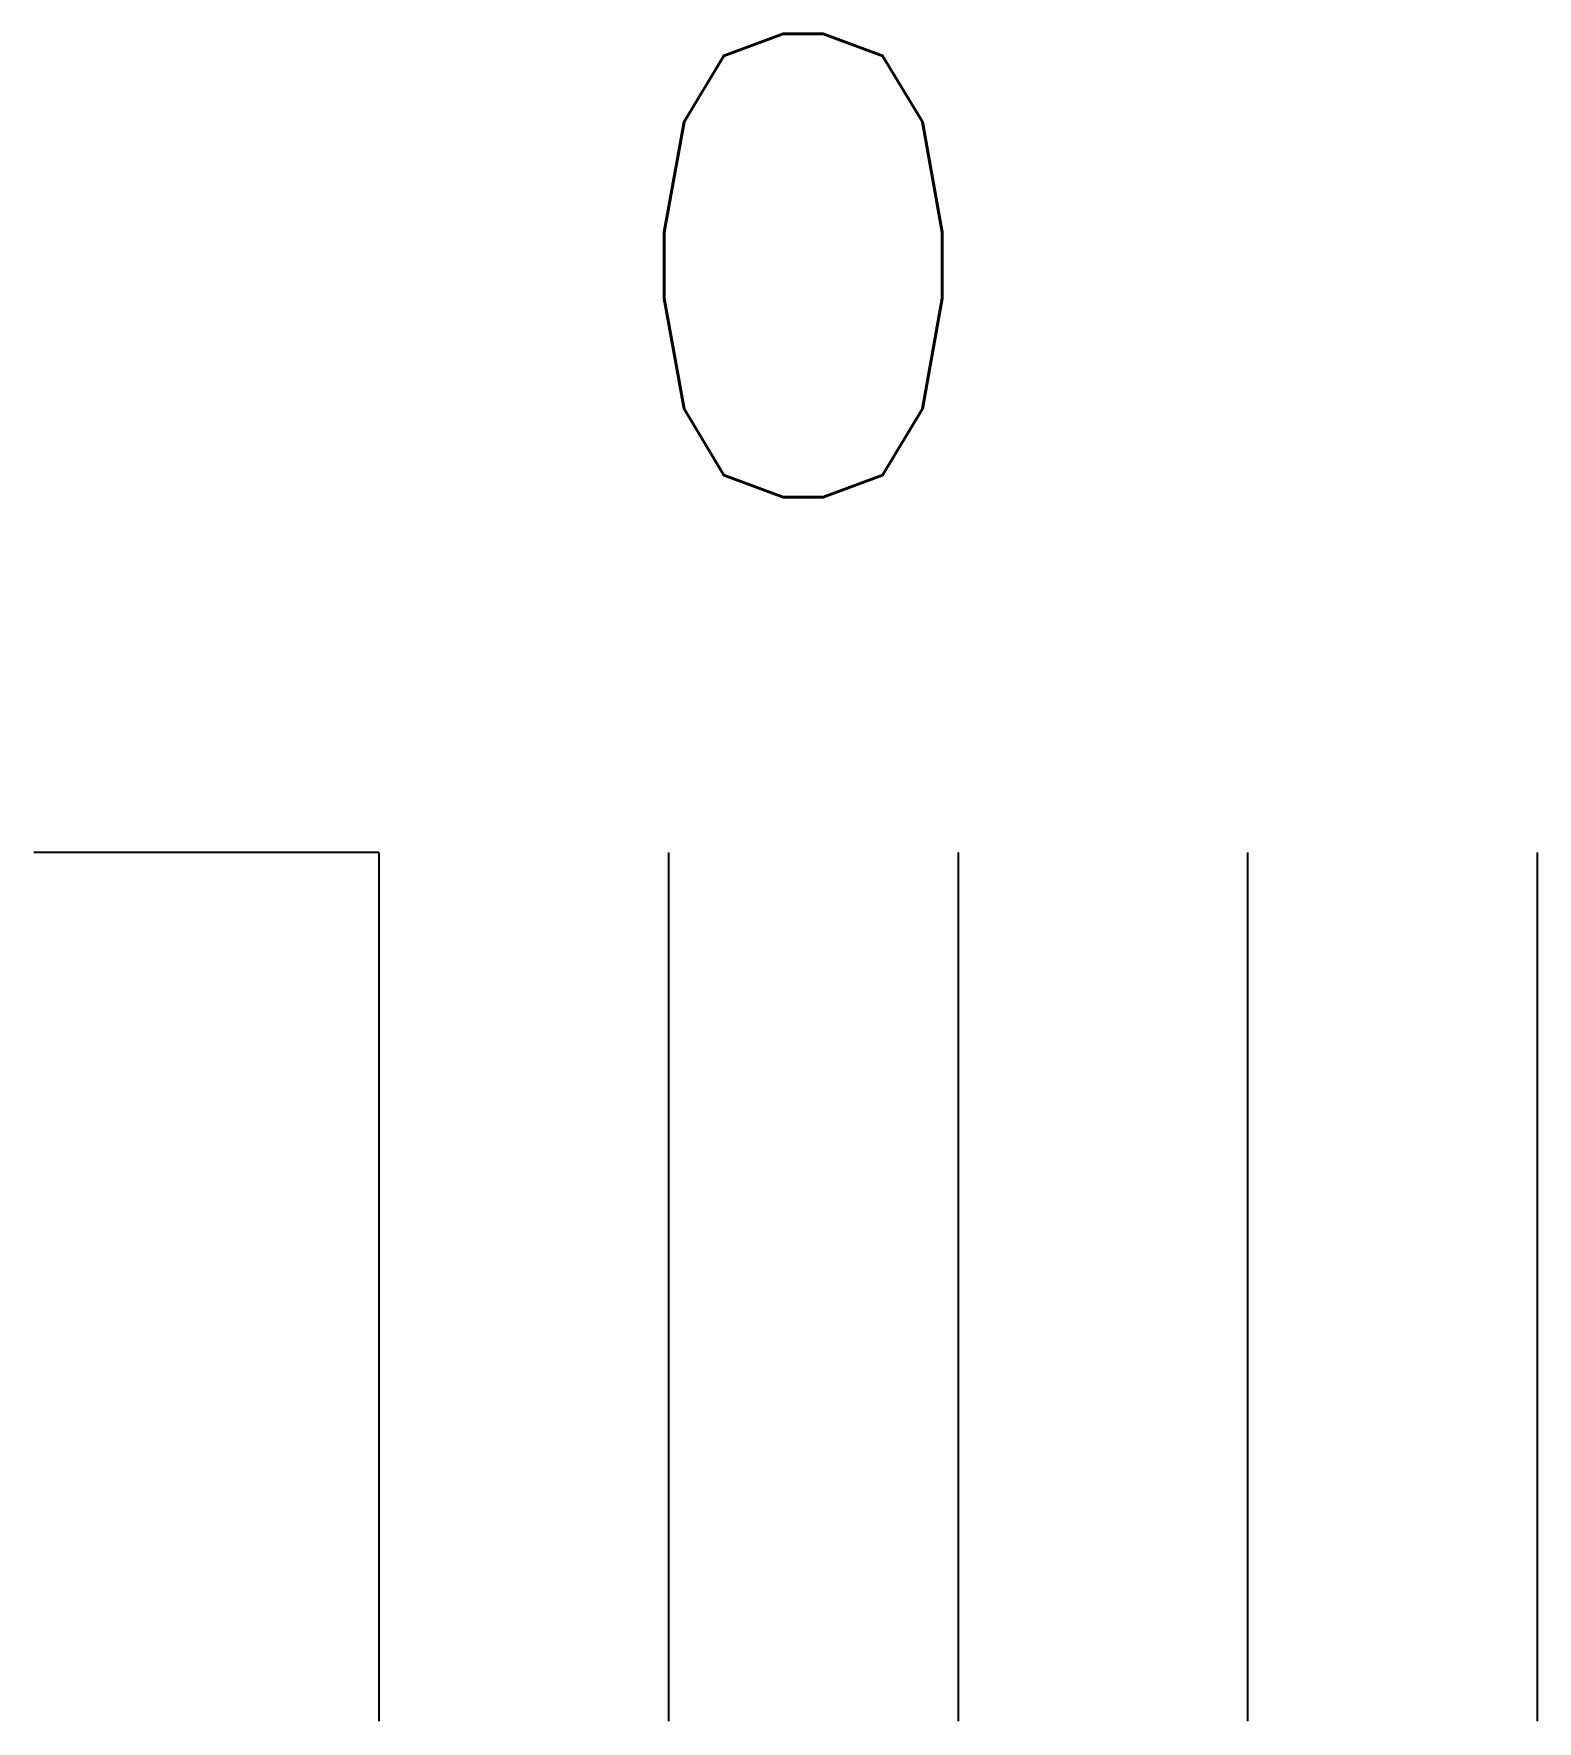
# Model space of a CAD drawing. Extents: x 842.413 to 842.932, y 429.516 to 430.099.
import ezdxf
from ezdxf.enums import TextEntityAlignment as Align

# ---------------------------------------------------------------- set-up
doc = ezdxf.new("R2010")
doc.units = 0
doc.layers.add('EL-02', color=2, linetype='CONTINUOUS')
doc.layers.add('FIACAO', color=2, linetype='CONTINUOUS')
doc.styles.add('S16', font='SIMPLEX.SHX', dxfattribs={"height": 0.16})

# ---------------------------------------------------------------- blocks, each defined once
blk = doc.blocks.new('_NFFFF')
at = {"layer": 'EL-02'}
for p, q in [((-0.14044, 0.15), (-0.25956, 0.15)), ((-0.14044, 0.15), (-0.14044, -0.15)), ((-0.04044, 0.15), (-0.04044, -0.15)), ((0.05956, 0.15), (0.05956, -0.15)), ((0.15956, 0.15), (0.15956, -0.15)), ((0.25956, 0.15), (0.25956, -0.15))]:
    blk.add_line(p, q, dxfattribs=at)

msp = doc.modelspace()

# ---------------------------------------------------------------- block references
at = {"layer": 'FIACAO'}
msp.add_blockref('_NFFFF', (842.67217, 429.66632), dxfattribs=at)

# ---------------------------------------------------------------- texts
at = {"layer": 'FIACAO', "style": 'S16'}
msp.add_text('0', height=0.16, dxfattribs=at).set_placement((842.67827, 429.93904), align=Align.CENTER)

doc.saveas('drawing.dxf')
